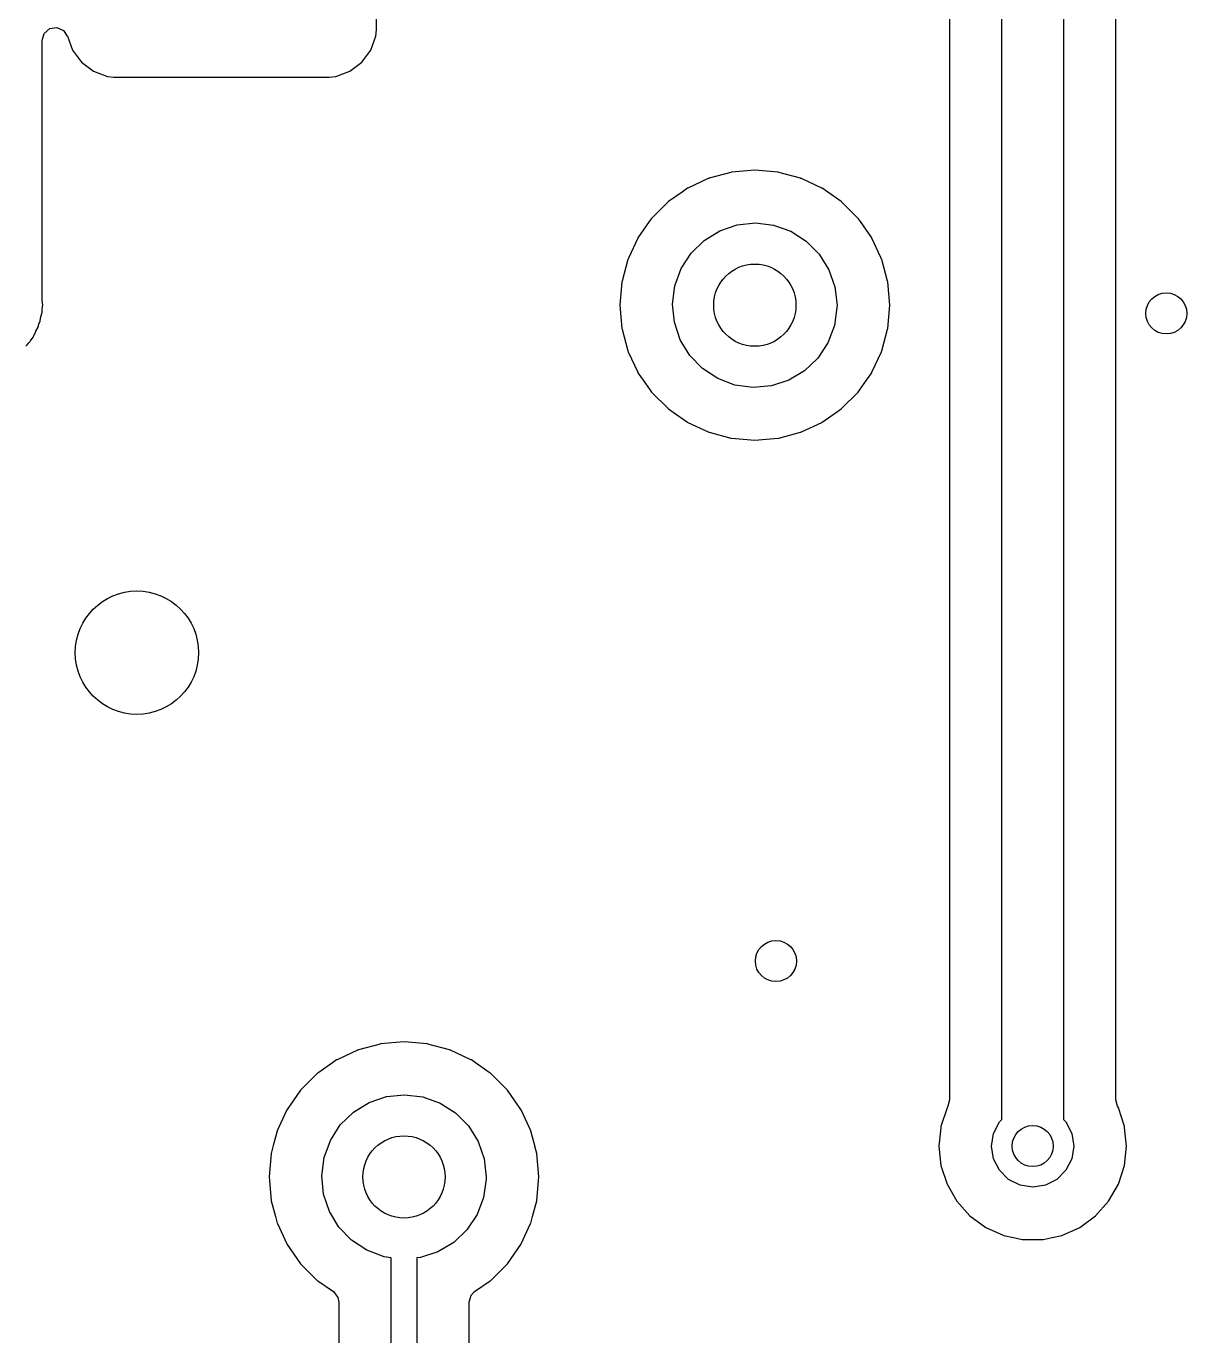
# Model space of a CAD drawing. Extents: x 3.43 to 6.79, y -5.81 to -1.74.
# Drawn here: x 5.189 to 5.634, y -4.616 to -4.114 of the extents above; entities that cross this region are included whole.
import ezdxf

# ---------------------------------------------------------------- set-up
doc = ezdxf.new("R2010")
doc.units = 0
doc.header["$MEASUREMENT"] = 0
doc.layers.add('BLACK', color=7, linetype='CONTINUOUS')

msp = doc.modelspace()

# ---------------------------------------------------------------- linework, layer by layer
at = {"layer": 'BLACK', "linetype": 'CONTINUOUS'}
for p, q in [((5.56299, -4.53312), (5.56299, -3.7779)), ((5.58661, -3.7779), (5.58661, -4.53312)), ((5.54297, -3.78545), (5.54297, -4.52557)), ((5.60663, -4.52557), (5.60663, -3.78545)), ((5.32337, -4.11577), (5.32337, -4.10386)), ((5.19522, -4.11983), (5.196, -4.11715)), ((5.196, -4.11715), (5.19812, -4.11532)), ((5.19812, -4.11532), (5.20088, -4.11492)), ((5.20088, -4.11492), (5.20343, -4.11609)), ((5.20343, -4.11609), (5.20475, -4.11826)), ((5.3231, -4.11822), (5.32337, -4.11577)), ((5.19522, -4.21902), (5.19522, -4.11983)), ((5.20475, -4.11826), (5.20485, -4.11822)), ((5.20485, -4.11822), (5.20687, -4.12359)), ((5.32109, -4.12359), (5.3231, -4.11822)), ((5.20687, -4.12359), (5.2103, -4.12818)), ((5.31765, -4.12818), (5.32109, -4.12359)), ((5.2103, -4.12818), (5.21489, -4.13162)), ((5.21489, -4.13162), (5.22026, -4.13363)), ((5.30769, -4.13363), (5.31306, -4.13162)), ((5.31306, -4.13162), (5.31765, -4.12818)), ((5.22026, -4.13363), (5.22271, -4.1339)), ((5.22271, -4.1339), (5.30524, -4.1339)), ((5.30524, -4.1339), (5.30769, -4.13363)), ((5.45042, -4.17276), (5.44265, -4.17638)), ((5.45062, -4.17267), (5.45042, -4.17276)), ((5.45042, -4.17276), (5.45042, -4.17276)), ((5.45083, -4.17261), (5.45062, -4.17267)), ((5.45912, -4.17039), (5.45083, -4.17261)), ((5.45083, -4.17261), (5.45083, -4.17261)), ((5.45933, -4.17033), (5.45912, -4.17039)), ((5.45912, -4.17039), (5.45912, -4.17039)), ((5.46831, -4.16955), (5.45933, -4.17033)), ((5.47729, -4.17033), (5.46831, -4.16955)), ((5.4775, -4.17039), (5.47729, -4.17033)), ((5.48578, -4.17261), (5.4775, -4.17039)), ((5.4775, -4.17039), (5.4775, -4.17039)), ((5.48599, -4.17267), (5.48578, -4.17261)), ((5.48578, -4.17261), (5.48578, -4.17261)), ((5.48619, -4.17276), (5.48599, -4.17267)), ((5.49397, -4.17638), (5.48619, -4.17276)), ((5.48619, -4.17276), (5.48619, -4.17276)), ((5.4404, -4.17791), (5.43524, -4.18152)), ((5.44245, -4.17648), (5.4404, -4.17791)), ((5.44265, -4.17638), (5.44245, -4.17648)), ((5.44265, -4.17638), (5.44265, -4.17638)), ((5.49416, -4.17648), (5.49397, -4.17638)), ((5.49397, -4.17638), (5.49397, -4.17638)), ((5.49622, -4.17791), (5.49416, -4.17648)), ((5.50137, -4.18152), (5.49622, -4.17791)), ((5.43507, -4.18165), (5.42869, -4.18802)), ((5.43524, -4.18152), (5.43507, -4.18165)), ((5.43524, -4.18152), (5.43524, -4.18152)), ((5.50155, -4.18165), (5.50137, -4.18152)), ((5.50137, -4.18152), (5.50137, -4.18152)), ((5.50792, -4.18802), (5.50155, -4.18165)), ((5.42869, -4.18802), (5.42857, -4.1882)), ((5.50805, -4.1882), (5.50792, -4.18802)), ((5.42787, -4.1892), (5.42352, -4.1954)), ((5.42857, -4.1882), (5.42787, -4.1892)), ((5.42857, -4.1882), (5.42857, -4.1882)), ((5.44892, -4.19644), (5.4549, -4.19276)), ((5.4549, -4.19276), (5.46154, -4.1905)), ((5.46154, -4.1905), (5.46853, -4.18976)), ((5.46853, -4.18976), (5.4755, -4.1906)), ((5.4755, -4.1906), (5.48211, -4.19295)), ((5.48211, -4.19295), (5.48804, -4.19671)), ((5.50875, -4.1892), (5.50805, -4.1882)), ((5.50805, -4.1882), (5.50805, -4.1882)), ((5.51309, -4.1954), (5.50875, -4.1892)), ((5.42343, -4.1956), (5.42001, -4.20294)), ((5.42352, -4.1954), (5.42343, -4.1956)), ((5.42343, -4.1956), (5.42343, -4.1956)), ((5.4439, -4.20135), (5.44892, -4.19644)), ((5.48804, -4.19671), (5.49299, -4.2017)), ((5.51318, -4.1956), (5.51309, -4.1954)), ((5.51661, -4.20294), (5.51318, -4.1956)), ((5.51318, -4.1956), (5.51318, -4.1956)), ((5.42001, -4.20294), (5.41971, -4.20357)), ((5.4401, -4.20726), (5.4439, -4.20135)), ((5.49299, -4.2017), (5.49671, -4.20765)), ((5.5169, -4.20357), (5.51661, -4.20294)), ((5.41966, -4.20378), (5.41745, -4.21201)), ((5.41971, -4.20357), (5.41966, -4.20378)), ((5.41966, -4.20378), (5.41966, -4.20378)), ((5.43769, -4.21385), (5.4401, -4.20726)), ((5.49671, -4.20765), (5.49902, -4.21428)), ((5.51696, -4.20378), (5.5169, -4.20357)), ((5.51916, -4.21201), (5.51696, -4.20378)), ((5.51696, -4.20378), (5.51696, -4.20378)), ((5.41738, -4.21228), (5.41659, -4.22126)), ((5.41745, -4.21201), (5.41738, -4.21228)), ((5.51923, -4.21228), (5.51916, -4.21201)), ((5.52002, -4.22126), (5.51923, -4.21228)), ((5.43681, -4.22082), (5.43769, -4.21385)), ((5.49902, -4.21428), (5.4998, -4.22126)), ((5.19524, -4.21949), (5.19522, -4.21902)), ((5.19522, -4.22279), (5.19528, -4.22201)), ((5.19522, -4.22358), (5.19522, -4.22279)), ((5.1954, -4.22122), (5.19524, -4.21949)), ((5.19528, -4.22201), (5.19535, -4.22153)), ((5.19535, -4.22153), (5.1954, -4.22126)), ((5.1954, -4.22126), (5.1954, -4.22122)), ((5.41659, -4.22126), (5.41738, -4.23024)), ((5.4375, -4.22781), (5.43681, -4.22082)), ((5.49979, -4.22214), (5.49881, -4.22909)), ((5.4998, -4.22126), (5.49979, -4.22214)), ((5.51923, -4.23024), (5.52002, -4.22126)), ((5.19385, -4.22891), (5.1941, -4.22818)), ((5.1941, -4.22818), (5.19429, -4.22773)), ((5.19429, -4.22773), (5.19442, -4.22745)), ((5.19429, -4.22773), (5.19429, -4.22773)), ((5.19442, -4.22745), (5.19447, -4.22714)), ((5.19447, -4.22714), (5.19469, -4.22573)), ((5.19447, -4.22714), (5.19447, -4.22714)), ((5.19469, -4.22573), (5.19478, -4.22527)), ((5.19478, -4.22527), (5.19514, -4.22389)), ((5.19514, -4.22389), (5.19522, -4.22358)), ((5.19514, -4.22389), (5.19514, -4.22389)), ((5.43972, -4.23447), (5.4375, -4.22781)), ((5.19191, -4.23323), (5.19204, -4.23294)), ((5.19204, -4.23294), (5.19261, -4.23163)), ((5.19204, -4.23294), (5.19204, -4.23294)), ((5.19261, -4.23163), (5.19281, -4.23121)), ((5.19281, -4.23121), (5.19365, -4.22969)), ((5.19365, -4.22969), (5.19375, -4.22929)), ((5.19375, -4.22929), (5.19385, -4.22891)), ((5.41738, -4.23024), (5.41744, -4.23045)), ((5.41744, -4.23045), (5.41744, -4.23045)), ((5.41744, -4.23045), (5.41965, -4.2387)), ((5.49881, -4.22909), (5.49632, -4.23566)), ((5.51697, -4.2387), (5.51918, -4.23045)), ((5.51918, -4.23045), (5.51923, -4.23024)), ((5.51918, -4.23045), (5.51918, -4.23045)), ((5.18902, -4.23696), (5.18912, -4.23683)), ((5.18912, -4.23683), (5.18942, -4.23648)), ((5.18942, -4.23648), (5.19013, -4.23573)), ((5.19013, -4.23573), (5.19061, -4.23521)), ((5.19061, -4.23521), (5.19076, -4.23494)), ((5.19076, -4.23494), (5.191, -4.23451)), ((5.19076, -4.23494), (5.19076, -4.23494)), ((5.191, -4.23451), (5.19143, -4.23386)), ((5.19143, -4.23386), (5.19172, -4.23348)), ((5.19172, -4.23348), (5.19191, -4.23323)), ((5.44335, -4.24048), (5.43972, -4.23447)), ((5.49632, -4.23566), (5.49243, -4.24151)), ((5.41965, -4.2387), (5.41971, -4.23895)), ((5.41971, -4.23895), (5.4198, -4.23914)), ((5.4198, -4.23914), (5.4198, -4.23914)), ((5.4198, -4.23914), (5.42343, -4.24692)), ((5.44823, -4.24553), (5.44335, -4.24048)), ((5.49243, -4.24151), (5.48735, -4.24635)), ((5.51318, -4.24692), (5.51681, -4.23914)), ((5.51681, -4.23914), (5.5169, -4.23895)), ((5.51681, -4.23914), (5.51681, -4.23914)), ((5.5169, -4.23895), (5.51697, -4.2387)), ((5.42343, -4.24692), (5.42343, -4.24692)), ((5.42343, -4.24692), (5.42352, -4.24712)), ((5.42352, -4.24712), (5.42552, -4.24997)), ((5.45411, -4.24937), (5.44823, -4.24553)), ((5.48735, -4.24635), (5.48132, -4.24994)), ((5.51109, -4.24997), (5.51309, -4.24712)), ((5.51309, -4.24712), (5.51318, -4.24692)), ((5.51318, -4.24692), (5.51318, -4.24692)), ((5.42552, -4.24997), (5.42821, -4.2538)), ((5.46069, -4.25182), (5.45411, -4.24937)), ((5.46765, -4.25275), (5.46069, -4.25182)), ((5.47464, -4.25211), (5.46765, -4.25275)), ((5.48132, -4.24994), (5.47464, -4.25211)), ((5.50841, -4.2538), (5.51109, -4.24997)), ((5.42821, -4.2538), (5.42869, -4.2545)), ((5.42869, -4.2545), (5.43507, -4.26087)), ((5.50155, -4.26087), (5.50792, -4.2545)), ((5.50792, -4.2545), (5.50841, -4.2538)), ((5.43507, -4.26087), (5.43524, -4.261)), ((5.43524, -4.261), (5.43524, -4.261)), ((5.43524, -4.261), (5.43704, -4.26225)), ((5.43704, -4.26225), (5.44245, -4.26604)), ((5.49416, -4.26604), (5.49958, -4.26225)), ((5.49958, -4.26225), (5.50137, -4.261)), ((5.50137, -4.261), (5.50155, -4.26087)), ((5.50137, -4.261), (5.50137, -4.261)), ((5.44245, -4.26604), (5.44265, -4.26614)), ((5.44265, -4.26614), (5.44265, -4.26614)), ((5.44265, -4.26614), (5.45041, -4.26975)), ((5.48621, -4.26975), (5.49397, -4.26614)), ((5.49397, -4.26614), (5.49416, -4.26604)), ((5.49397, -4.26614), (5.49397, -4.26614)), ((5.45041, -4.26975), (5.45062, -4.26985)), ((5.45062, -4.26985), (5.45083, -4.26991)), ((5.45083, -4.26991), (5.45083, -4.26991)), ((5.45083, -4.26991), (5.45912, -4.27213)), ((5.45912, -4.27213), (5.45912, -4.27213)), ((5.45912, -4.27213), (5.45933, -4.27219)), ((5.45933, -4.27219), (5.46831, -4.27297)), ((5.46831, -4.27297), (5.47729, -4.27219)), ((5.47729, -4.27219), (5.4775, -4.27213)), ((5.4775, -4.27213), (5.48578, -4.26991)), ((5.4775, -4.27213), (5.4775, -4.27213)), ((5.48578, -4.26991), (5.48599, -4.26985)), ((5.48578, -4.26991), (5.48578, -4.26991)), ((5.48599, -4.26985), (5.48621, -4.26975)), ((5.33386, -4.50341), (5.32488, -4.50419)), ((5.34284, -4.50419), (5.33386, -4.50341)), ((5.31598, -4.50662), (5.3082, -4.51024)), ((5.31617, -4.50652), (5.31598, -4.50662)), ((5.31598, -4.50662), (5.31598, -4.50662)), ((5.31638, -4.50647), (5.31617, -4.50652)), ((5.32467, -4.50425), (5.31638, -4.50647)), ((5.31638, -4.50647), (5.31638, -4.50647)), ((5.32488, -4.50419), (5.32467, -4.50425)), ((5.32467, -4.50425), (5.32467, -4.50425)), ((5.34305, -4.50425), (5.34284, -4.50419)), ((5.35134, -4.50647), (5.34305, -4.50425)), ((5.34305, -4.50425), (5.34305, -4.50425)), ((5.35154, -4.50652), (5.35134, -4.50647)), ((5.35134, -4.50647), (5.35134, -4.50647)), ((5.35174, -4.50662), (5.35154, -4.50652)), ((5.35952, -4.51024), (5.35174, -4.50662)), ((5.35174, -4.50662), (5.35174, -4.50662)), ((5.3065, -4.51138), (5.3008, -4.51538)), ((5.308, -4.51033), (5.3065, -4.51138)), ((5.3082, -4.51024), (5.308, -4.51033)), ((5.3082, -4.51024), (5.3082, -4.51024)), ((5.35971, -4.51033), (5.35952, -4.51024)), ((5.35952, -4.51024), (5.35952, -4.51024)), ((5.36121, -4.51138), (5.35971, -4.51033)), ((5.36692, -4.51538), (5.36121, -4.51138)), ((5.30062, -4.5155), (5.29424, -4.52188)), ((5.3008, -4.51538), (5.30062, -4.5155)), ((5.3008, -4.51538), (5.3008, -4.51538)), ((5.3671, -4.5155), (5.36692, -4.51538)), ((5.36692, -4.51538), (5.36692, -4.51538)), ((5.37347, -4.52188), (5.3671, -4.5155)), ((5.29424, -4.52188), (5.28907, -4.52926)), ((5.32709, -4.52436), (5.33408, -4.52362)), ((5.33408, -4.52362), (5.34105, -4.52445)), ((5.37864, -4.52926), (5.37347, -4.52188)), ((5.31447, -4.5303), (5.32045, -4.52662)), ((5.32045, -4.52662), (5.32709, -4.52436)), ((5.34105, -4.52445), (5.34767, -4.52681)), ((5.34767, -4.52681), (5.35359, -4.53057)), ((5.54195, -4.52868), (5.53962, -4.53583)), ((5.54231, -4.52806), (5.54195, -4.52868)), ((5.54297, -4.52557), (5.54231, -4.52806)), ((5.6073, -4.52806), (5.60663, -4.52557)), ((5.60766, -4.52868), (5.6073, -4.52806)), ((5.60998, -4.53583), (5.60766, -4.52868)), ((5.28898, -4.52946), (5.28589, -4.53609)), ((5.28907, -4.52926), (5.28898, -4.52946)), ((5.28898, -4.52946), (5.28898, -4.52946)), ((5.30945, -4.53521), (5.31447, -4.5303)), ((5.35359, -4.53057), (5.35854, -4.53555)), ((5.37873, -4.52946), (5.37864, -4.52926)), ((5.38183, -4.53609), (5.37873, -4.52946)), ((5.37873, -4.52946), (5.37873, -4.52946)), ((5.55983, -4.53844), (5.56206, -4.53405)), ((5.56206, -4.53405), (5.56299, -4.53312)), ((5.58661, -4.53312), (5.58754, -4.53405)), ((5.58754, -4.53405), (5.58978, -4.53844)), ((5.28521, -4.53764), (5.28376, -4.54305)), ((5.28526, -4.53743), (5.28521, -4.53764)), ((5.28521, -4.53764), (5.28521, -4.53764)), ((5.28589, -4.53609), (5.28526, -4.53743)), ((5.30565, -4.54111), (5.30945, -4.53521)), ((5.35854, -4.53555), (5.36226, -4.54151)), ((5.38245, -4.53743), (5.38183, -4.53609)), ((5.38251, -4.53764), (5.38245, -4.53743)), ((5.38396, -4.54305), (5.38251, -4.53764)), ((5.38251, -4.53764), (5.38251, -4.53764)), ((5.53946, -4.53743), (5.53884, -4.54331)), ((5.5396, -4.53609), (5.53946, -4.53743)), ((5.53962, -4.53583), (5.5396, -4.53609)), ((5.5396, -4.53609), (5.5396, -4.53609)), ((5.55906, -4.54331), (5.55983, -4.53844)), ((5.58978, -4.53844), (5.59055, -4.54331)), ((5.61001, -4.53609), (5.60998, -4.53583)), ((5.61015, -4.53743), (5.61001, -4.53609)), ((5.61001, -4.53609), (5.61001, -4.53609)), ((5.61077, -4.54331), (5.61015, -4.53743)), ((5.28376, -4.54305), (5.28293, -4.54614)), ((5.30325, -4.54771), (5.30565, -4.54111)), ((5.36226, -4.54151), (5.36457, -4.54814)), ((5.38403, -4.54331), (5.38396, -4.54305)), ((5.38479, -4.54614), (5.38403, -4.54331)), ((5.53884, -4.54331), (5.53962, -4.55078)), ((5.55983, -4.54817), (5.55906, -4.54331)), ((5.59055, -4.54331), (5.58978, -4.54817)), ((5.60998, -4.55078), (5.61077, -4.54331)), ((5.28293, -4.54614), (5.28215, -4.55512)), ((5.30237, -4.55468), (5.30325, -4.54771)), ((5.36457, -4.54814), (5.36535, -4.55512)), ((5.38557, -4.55512), (5.38479, -4.54614)), ((5.56206, -4.55256), (5.55983, -4.54817)), ((5.58978, -4.54817), (5.58754, -4.55256)), ((5.53962, -4.55078), (5.54195, -4.55794)), ((5.56555, -4.55605), (5.56206, -4.55256)), ((5.58754, -4.55256), (5.58406, -4.55605)), ((5.60766, -4.55794), (5.60998, -4.55078)), ((5.28215, -4.55512), (5.28293, -4.5641)), ((5.30305, -4.56167), (5.30237, -4.55468)), ((5.36534, -4.556), (5.36436, -4.56295)), ((5.36535, -4.55512), (5.36534, -4.556)), ((5.38479, -4.5641), (5.38557, -4.55512)), ((5.54195, -4.55794), (5.54571, -4.56445)), ((5.56994, -4.55828), (5.56555, -4.55605)), ((5.5748, -4.55906), (5.56994, -4.55828)), ((5.57967, -4.55828), (5.5748, -4.55906)), ((5.58406, -4.55605), (5.57967, -4.55828)), ((5.6039, -4.56445), (5.60766, -4.55794)), ((5.28293, -4.5641), (5.28299, -4.56431)), ((5.30527, -4.56833), (5.30305, -4.56167)), ((5.36436, -4.56295), (5.36187, -4.56951)), ((5.38473, -4.56431), (5.38479, -4.5641)), ((5.28299, -4.56431), (5.28299, -4.56431)), ((5.28299, -4.56431), (5.28457, -4.57023)), ((5.3089, -4.57434), (5.30527, -4.56833)), ((5.38314, -4.57023), (5.38473, -4.56431)), ((5.38473, -4.56431), (5.38473, -4.56431)), ((5.54571, -4.56445), (5.55074, -4.57003)), ((5.59887, -4.57003), (5.6039, -4.56445)), ((5.28457, -4.57023), (5.28526, -4.5728)), ((5.28526, -4.5728), (5.28536, -4.573)), ((5.28536, -4.573), (5.28536, -4.573)), ((5.28536, -4.573), (5.28898, -4.58078)), ((5.36187, -4.56951), (5.35799, -4.57536)), ((5.37873, -4.58078), (5.38236, -4.573)), ((5.38236, -4.573), (5.38245, -4.5728)), ((5.38236, -4.573), (5.38236, -4.573)), ((5.38245, -4.5728), (5.38314, -4.57023)), ((5.55074, -4.57003), (5.55682, -4.57445)), ((5.59279, -4.57445), (5.59887, -4.57003)), ((5.31378, -4.57939), (5.3089, -4.57434)), ((5.35799, -4.57536), (5.3529, -4.58021)), ((5.55682, -4.57445), (5.55706, -4.57456)), ((5.55706, -4.57456), (5.55706, -4.57456)), ((5.55706, -4.57456), (5.56345, -4.57741)), ((5.56345, -4.57741), (5.56369, -4.57751)), ((5.56369, -4.57751), (5.56737, -4.57829)), ((5.56737, -4.57829), (5.57079, -4.57902)), ((5.57079, -4.57902), (5.57079, -4.57902)), ((5.57079, -4.57902), (5.57104, -4.57907)), ((5.57104, -4.57907), (5.57856, -4.57907)), ((5.57856, -4.57907), (5.57882, -4.57902)), ((5.57882, -4.57902), (5.58224, -4.57829)), ((5.57882, -4.57902), (5.57882, -4.57902)), ((5.58224, -4.57829), (5.58592, -4.57751)), ((5.58592, -4.57751), (5.58615, -4.57741)), ((5.58615, -4.57741), (5.59255, -4.57456)), ((5.59255, -4.57456), (5.59279, -4.57445)), ((5.59255, -4.57456), (5.59255, -4.57456)), ((5.28898, -4.58078), (5.28898, -4.58078)), ((5.28898, -4.58078), (5.28907, -4.58097)), ((5.28907, -4.58097), (5.29424, -4.58836)), ((5.31966, -4.58323), (5.31378, -4.57939)), ((5.32624, -4.58568), (5.31966, -4.58323)), ((5.34687, -4.5838), (5.34019, -4.58597)), ((5.3529, -4.58021), (5.34687, -4.5838)), ((5.37347, -4.58836), (5.37864, -4.58097)), ((5.37864, -4.58097), (5.37873, -4.58078)), ((5.37873, -4.58078), (5.37873, -4.58078)), ((5.29424, -4.58836), (5.30062, -4.59473)), ((5.32894, -4.58604), (5.32624, -4.58568)), ((5.32894, -4.64442), (5.32894, -4.58604)), ((5.34019, -4.58597), (5.33878, -4.5861)), ((5.33878, -4.5861), (5.33878, -4.64646)), ((5.3671, -4.59473), (5.37347, -4.58836)), ((5.30062, -4.59473), (5.3008, -4.59486)), ((5.3008, -4.59486), (5.3008, -4.59486)), ((5.3008, -4.59486), (5.3068, -4.59906)), ((5.3068, -4.59906), (5.30855, -4.60125)), ((5.35959, -4.60044), (5.36091, -4.59906)), ((5.36091, -4.59906), (5.36692, -4.59486)), ((5.36692, -4.59486), (5.3671, -4.59473)), ((5.36692, -4.59486), (5.36692, -4.59486)), ((5.30855, -4.60125), (5.30892, -4.60313)), ((5.30892, -4.60313), (5.30892, -4.63407)), ((5.3588, -4.60313), (5.35959, -4.60044)), ((5.3588, -4.64505), (5.3588, -4.60313))]:
    msp.add_line(p, q, dxfattribs=at)
at = {"layer": 'BLACK'}
for centre, radius in [((5.46831, -4.22126), 0.01575), ((5.62598, -4.22441), 0.00787), ((5.2315, -4.35433), 0.02362), ((5.47638, -4.47244), 0.00787), ((5.5748, -4.54331), 0.00787), ((5.33386, -4.55512), 0.01575)]:
    msp.add_circle(centre, radius, dxfattribs=at)

doc.saveas('drawing.dxf')
